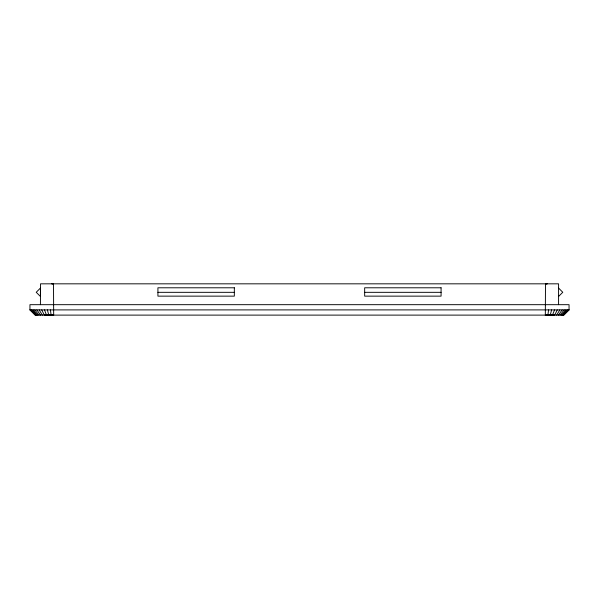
<?xml version="1.0" encoding="UTF-8"?>
<svg xmlns="http://www.w3.org/2000/svg" width="599" height="599" viewBox="0 0 599 599"><rect width="100%" height="100%" fill="white"/><g stroke="black" fill="none" stroke-linecap="round" stroke-linejoin="round"><path stroke-width="0.9" d="M53.506 283.836L51.799 283.829L53.506 283.829L53.678 315.111L48.774 315.171L47.403 309.9M557.272 309.9L554.644 315.111L545.322 315.111L545.494 283.829L547.201 283.829L545.494 283.836M545.322 315.111L547.883 315.119L548.572 309.9M547.883 315.126L550.226 315.171L551.597 309.9M550.226 315.171L552.503 315.111L554.509 309.9M556.636 315.111L559.833 309.9M558.433 315.111L562.154 309.9M560.013 315.111L564.183 309.9M561.345 315.111L565.898 309.9M562.409 315.111L567.26 309.9M563.18 315.111L568.249 309.9M563.652 315.111L568.848 309.9M558.582 296.46L562.768 292.275L558.582 288.082M569.05 309.9L563.816 315.111L35.184 315.111L29.95 309.9L29.95 304.681L569.05 304.681L569.05 309.9L29.95 309.9M40.418 304.681L40.53 283.829L558.582 283.829L558.582 304.681M41.728 309.9L44.356 315.111L53.678 315.111M552.503 315.111L554.644 315.111M157.919 292.327L234.336 292.327M364.664 292.327L441.081 292.327M44.356 315.111L48.774 315.171M30.152 309.9L35.348 315.111M30.751 309.9L35.82 315.111M31.74 309.9L36.591 315.111M33.102 309.9L37.655 315.111M34.817 309.9L38.987 315.111M36.846 309.9L40.567 315.111M39.167 309.9L42.364 315.111M44.491 309.9L46.505 315.111M50.428 309.9L51.117 315.111M40.418 288.082L40.418 296.46L36.232 292.275L40.418 288.082M234.336 287.79L157.919 287.79L157.919 296.138L234.336 296.138L234.336 287.79M441.081 287.79L364.664 287.79L364.664 296.138L441.081 296.138L441.081 287.79"/></g></svg>
